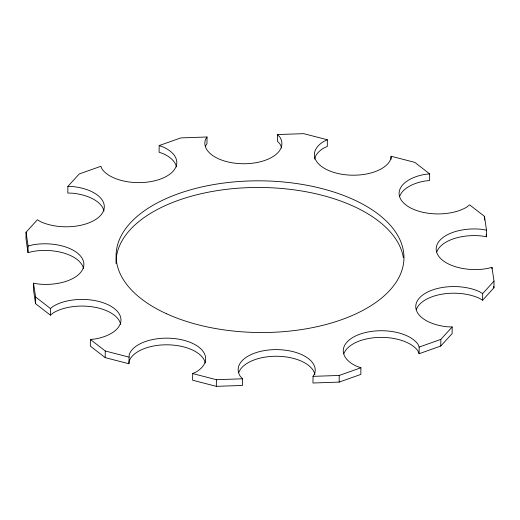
<?xml version="1.0" encoding="UTF-8"?>
<svg xmlns="http://www.w3.org/2000/svg" width="520" height="520" viewBox="0 0 520 520"><rect width="100%" height="100%" fill="white"/><g stroke="black" fill="none" stroke-linecap="round" stroke-linejoin="round"><path stroke-width="0.78" d="M103.994 211.049A38.532 20.306 0.5 0 0 72.781 193.213L67.821 193.044L67.88 186.394L72.832 186.569A38.532 20.306 0.5 0 1 100.535 215.469A38.532 20.306 0.5 0 1 40.716 221.754L37.395 219.785L26.059 232.206L26 238.856L28.035 252.675L32.455 251.518A38.532 20.306 0.5 0 1 83.558 268.671M28.035 252.675L28.093 246.025L26.059 232.206M28.093 246.025L32.513 244.875A38.532 20.306 0.5 0 1 83.752 262.776A38.532 20.306 0.5 0 1 38.272 284.017L33.553 283.179L33.495 289.829L35.529 303.647L50.388 315.159L53.099 312.988A38.532 20.306 0.5 0 1 93.639 307.028A38.532 20.306 0.5 0 1 120.653 324.298M35.529 303.647L35.587 296.998L33.553 283.179M50.388 315.159L50.447 308.516L53.157 306.339A38.532 20.306 0.5 0 1 114.212 308.445A38.532 20.306 0.5 0 1 95.251 338.962L90.395 339.469L90.337 346.119L105.196 357.63L128.901 363.753L129.168 361.147A38.532 20.306 0.5 0 1 168.395 344.825A38.532 20.306 0.5 0 1 205.335 363.025M105.196 357.63L105.255 350.987L90.395 339.469M128.901 363.753L129.227 354.504A38.532 20.306 0.5 0 1 183.736 340.249A38.532 20.306 0.5 0 1 196.385 371.852L192.692 373.575L192.634 380.224L216.339 386.347L242.541 385.444L242.593 378.794L240.35 376.447A38.532 20.306 0.5 0 1 273.709 349.654A38.532 20.306 0.5 0 1 314.567 373.88L313.027 376.356L312.969 383.006L339.17 382.103L360.841 374.406L360.9 367.757L356.74 366.308A38.532 20.306 0.5 0 1 360.009 334.152A38.532 20.306 0.5 0 1 418.138 344.507L419.166 347.074L419.107 353.717L440.778 346.028L452.121 333.606L452.179 326.957L447.219 326.788A38.532 20.306 0.5 0 1 419.523 297.889A38.532 20.306 0.5 0 1 479.343 291.603L482.664 293.566L482.606 300.216L479.284 298.246A38.532 20.306 0.5 0 0 416.344 309.556M205.433 146.12L206.973 143.644L207.031 136.994L180.83 137.898L159.159 145.594L159.101 152.243L163.261 153.692A38.532 20.306 0.5 0 1 176.482 166.881M216.339 386.347L216.398 379.704L192.692 373.575M314.587 159.068A38.532 20.306 0.5 0 1 323.615 148.148L327.308 146.425L327.366 139.776L303.661 133.653L277.459 134.556L277.407 141.206L279.65 143.553A38.532 20.306 0.5 0 1 281.593 147.999M339.17 382.103L339.228 375.453L360.9 367.757M391.072 159.198L391.099 156.247L414.804 162.37L429.663 173.881L429.604 180.531L424.749 181.038A38.532 20.306 0.5 0 0 399.692 196.306M440.778 346.028L440.837 339.378L452.179 326.957M484.438 220.044L484.471 216.353L469.612 204.841L466.901 207.012A38.532 20.306 0.5 0 1 405.847 204.906A38.532 20.306 0.5 0 1 424.808 174.395L429.663 173.881M436.781 251.933A38.532 20.306 0.5 0 1 481.728 235.983L486.447 236.821L486.506 230.172L484.471 216.353M491.953 268.801L491.966 267.325L487.546 268.483A38.532 20.306 0.5 0 1 436.3 250.582A38.532 20.306 0.5 0 1 481.787 229.333L486.506 230.172M482.606 300.216L493.942 287.794L494 281.144L491.966 267.325M391.099 156.247L390.832 158.853A38.532 20.306 0.5 0 1 336.323 173.108A38.532 20.306 0.5 0 1 323.674 141.505L327.366 139.776M207.031 136.994L205.491 139.47A38.532 20.306 0.5 0 0 246.35 163.696A38.532 20.306 0.5 0 0 279.708 136.903L277.459 134.556M494 281.144L482.664 293.566M67.88 186.394L79.222 173.972L100.893 166.283L101.92 168.844A38.532 20.306 0.5 0 0 160.049 179.205A38.532 20.306 0.5 0 0 163.312 147.049L159.159 145.594M419.166 347.074L440.837 339.378M216.398 379.704L242.593 378.794M313.027 376.356L339.228 375.453M105.255 350.987L128.96 357.11M35.587 296.998L50.447 308.516M419.107 353.717L418.08 351.156A38.532 20.306 0.5 0 0 378.762 337.422A38.532 20.306 0.5 0 0 343.863 353.724M486.135 234.696L486.447 236.821M493.727 286.312L493.942 287.794M116.051 263.543A143.942 75.849 0.5 0 1 252.616 187.525A143.942 75.849 0.5 0 1 403.357 257.608M238.745 372.606A38.532 20.306 0.5 0 1 277.972 356.285A38.532 20.306 0.5 0 1 314.912 374.485M166.426 313.709A143.942 75.849 0.5 0 0 401.525 271.472A143.942 75.849 0.5 0 0 212.134 184.847A143.942 75.849 0.5 0 0 166.426 313.709"/></g></svg>
